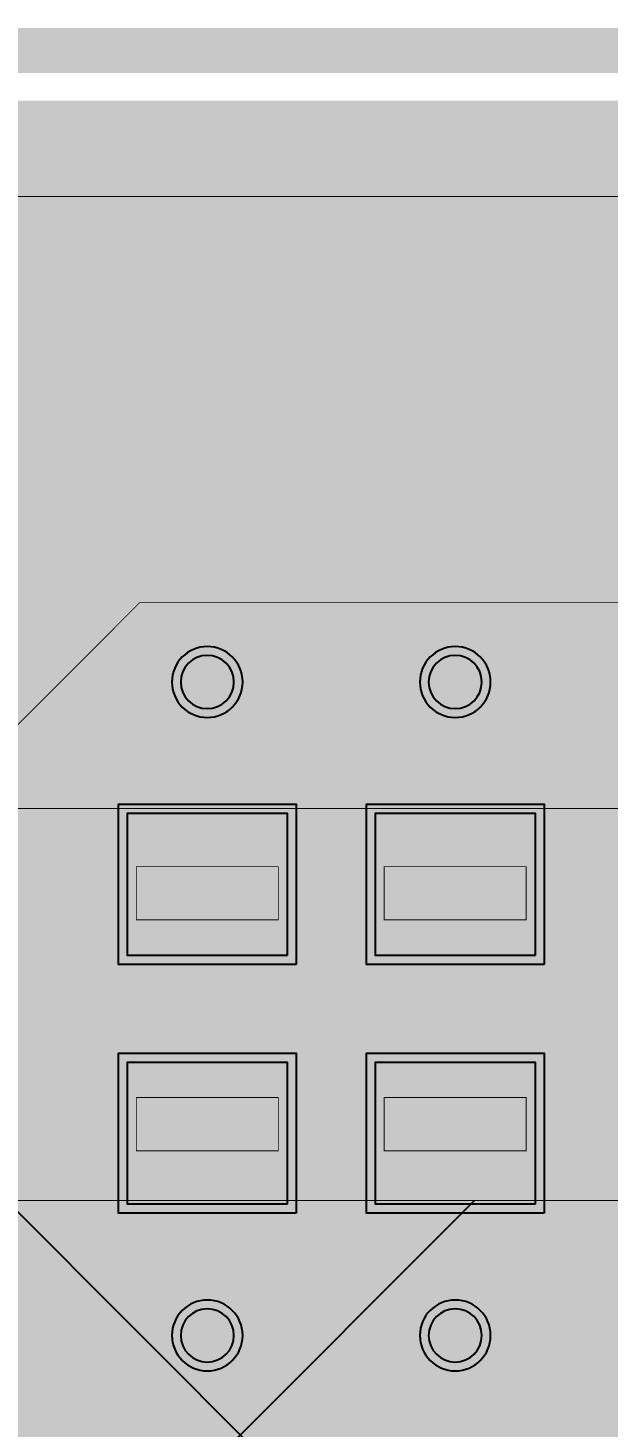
# Model space of a CAD drawing. Header units: millimetres. Extents: x -28.5 to 66.7, y -15.2 to 44.1.
# Drawn here: x 23.5 to 26.77, y 20.25 to 28.13 of the extents above; entities that cross this region are included whole.
import ezdxf

# ---------------------------------------------------------------- set-up
doc = ezdxf.new("R2010")
doc.units = ezdxf.units.MM
doc.header["$MEASUREMENT"] = 0
for name, color, linetype, true_color in [('Board-Outline-Layer', 7, 'Continuous', 0xff00ff), ('Bottom-Layer', 7, 'Continuous', 0x0000ff), ('Component-Marking-Layer', 7, 'Continuous', 0x66ffcc), ('Component-Shape-Layer', 7, 'Continuous', 0x00cccc), ('Hole-Layer', 7, 'Continuous', 0x222222), ('Inner1', 7, 'Continuous', 0x999966), ('Inner2', 7, 'Continuous', 0x008000), ('Multi-Layer', 7, 'Continuous', 0xc0c0c0), ('Pin-Soldering-Layer', 7, 'Continuous', 0xcc9999), ('Top-Layer', 7, 'Continuous', 0xff0000), ('Top-Paste-Mask-Layer', 7, 'Continuous', 0x808080), ('Top-Silkscreen-Layer', 7, 'Continuous', 0xffcc00), ('Top-Solder-Mask-Layer', 7, 'Continuous', 0x800080)]:
    doc.layers.add(name, color=color, linetype=linetype, true_color=true_color)

msp = doc.modelspace()

# ---------------------------------------------------------------- hatches: boundary and pattern name
at = {"layer": 'Bottom-Layer'}
for points in [[(4.9851, 4.9851), (4.4113, 5.4268), (3.7435, 5.7071), (3.0263, 5.8072), (2.3074, 5.7206), (1.6345, 5.4529), (1.0525, 5.022), (0.6001, 4.4566), (0.3073, 3.7942), (0.3073, 24.2059), (0.6117, 23.5245), (1.0849, 22.9474), (1.6934, 22.5153), (2.3942, 22.2588), (3.1379, 22.1961), (3.8718, 22.3315), (4.5441, 22.6555), (5.1072, 23.1451), (5.5215, 23.7659), (5.7576, 24.4738), (5.9961, 24.3165), (6.2801, 24.2846), (6.5476, 24.385), (6.7404, 24.596), (6.8164, 24.8714), (6.7591, 25.1514), (6.581, 25.3748), (6.3208, 25.4931), (6.0354, 25.4803), (5.7868, 25.3394), (5.6335, 25.9725), (5.3385, 26.5533), (4.9176, 27.0504), (4.3934, 27.4372), (3.7942, 27.6927), (34.2059, 27.6927), (33.5435, 27.4), (32.9781, 26.9476), (32.5472, 26.3655), (32.2795, 25.6927), (32.1928, 24.9737), (32.293, 24.2565), (32.5732, 23.5888), (33.015, 23.015), (33.5888, 22.5732), (34.2565, 22.293), (34.9737, 22.1928), (35.6927, 22.2795), (36.3656, 22.5472), (36.9476, 22.9781), (37.4, 23.5435), (37.6927, 24.2059), (37.6927, 3.7942), (37.4, 4.4566), (36.9476, 5.022), (36.3656, 5.4529), (35.6927, 5.7206), (34.9737, 5.8072), (34.2565, 5.7071), (33.5888, 5.4268), (33.015, 4.9851), (32.5732, 4.4113), (32.293, 3.7435), (32.1928, 3.0263), (32.2795, 2.3074), (32.5472, 1.6345), (32.9781, 1.0525), (33.5435, 0.6001), (34.2059, 0.3073), (3.7942, 0.3073), (4.4566, 0.6001), (5.022, 1.0525), (5.4529, 1.6345), (5.7206, 2.3074), (5.8072, 3.0263), (5.7071, 3.7435), (5.4268, 4.4113)], [(24.3942, 18.093), (24.1411, 18.1598), (23.8885, 18.0913), (23.7037, 17.9059), (23.6361, 17.653), (23.7037, 17.4002), (23.8885, 17.2148), (24.1411, 17.1463), (24.3942, 17.2131), (24.3942, 16.3727), (24.3787, 16.3572), (24.1041, 16.2645), (23.9253, 16.0364), (23.9007, 15.7475), (24.0385, 15.4925), (24.2935, 15.3547), (24.5823, 15.3793), (24.8105, 15.5581), (24.9032, 15.8328), (25.0273, 15.9568), (25.1077, 16.0771), (25.1359, 16.2191), (25.1359, 17.347), (25.3231, 17.195), (25.5594, 17.1467), (25.7912, 17.2131), (25.7912, 16.5287), (25.7114, 16.4489), (25.4795, 16.3833), (25.3042, 16.218), (25.225, 15.9904), (25.2599, 15.7519), (25.4011, 15.5566), (25.6165, 15.4485), (25.8575, 15.4522), (26.0695, 15.5668), (26.3248, 15.4429), (26.6067, 15.4757), (26.8268, 15.655), (26.9159, 15.9245), (27.8213, 16.8298), (27.9017, 16.9501), (27.9299, 17.092), (27.9299, 20.5128), (27.9017, 20.6547), (27.8213, 20.7751), (27.8115, 20.7849), (27.7258, 21.0492), (27.5136, 21.2287), (27.2387, 21.2692), (26.9837, 21.1587), (26.8254, 20.9303), (26.8113, 20.6527), (26.9457, 20.4095), (27.1882, 20.2738), (27.1882, 18.093), (26.9564, 18.1594), (26.7201, 18.1111), (26.5329, 17.959), (26.5329, 20.5128), (26.5047, 20.6547), (26.4243, 20.7751), (26.4145, 20.7849), (26.3288, 21.0492), (26.1166, 21.2287), (25.8417, 21.2692), (25.5867, 21.1587), (25.4284, 20.9303), (25.4143, 20.6527), (25.5487, 20.4095), (25.7912, 20.2738), (25.7912, 18.093), (25.5594, 18.1594), (25.3231, 18.1111), (25.1359, 17.959), (25.1359, 20.5128), (25.1077, 20.6547), (25.0273, 20.7751), (25.0175, 20.7849), (24.9318, 21.0492), (24.7196, 21.2287), (24.4447, 21.2692), (24.1897, 21.1587), (24.0314, 20.9303), (24.0173, 20.6527), (24.1517, 20.4095), (24.3942, 20.2738)]]:
    msp.add_hatch(color=256, dxfattribs=at).paths.add_polyline_path(points)
at = {"layer": 'Component-Marking-Layer'}
for points in [[(24.8511, 21.8059, 1), (24.9711, 21.8059, 1)], [(24.8511, 21.8059, 1), (24.9711, 21.8059, 1)], [(26.2481, 21.8059, 1), (26.3681, 21.8059, 1)], [(26.2481, 21.8059, 1), (26.3681, 21.8059, 1)]]:
    msp.add_hatch(color=256, dxfattribs=at).paths.add_polyline_path(points)
at = {"layer": 'Inner1'}
for points in [[(0.3073, 3.7942), (0.3073, 24.2059), (0.6117, 23.5245), (1.0849, 22.9474), (1.6934, 22.5153), (2.3942, 22.2588), (3.1379, 22.1961), (3.8718, 22.3315), (4.5441, 22.6555), (5.1072, 23.1451), (5.5215, 23.7659), (5.7576, 24.4738), (5.9961, 24.3165), (6.2801, 24.2846), (6.5476, 24.385), (6.7404, 24.596), (6.8164, 24.8714), (6.7591, 25.1514), (6.581, 25.3748), (6.3208, 25.4931), (6.0354, 25.4803), (5.7868, 25.3394), (5.6335, 25.9725), (5.3385, 26.5533), (4.9176, 27.0504), (4.3934, 27.4372), (3.7942, 27.6927), (34.2059, 27.6927), (33.5435, 27.4), (32.9781, 26.9476), (32.5472, 26.3655), (32.2795, 25.6927), (32.1928, 24.9737), (32.293, 24.2565), (32.5732, 23.5888), (33.015, 23.015), (33.5888, 22.5732), (34.2565, 22.293), (34.9737, 22.1928), (35.6927, 22.2795), (36.3656, 22.5472), (36.9476, 22.9781), (37.4, 23.5435), (37.6927, 24.2059), (37.6927, 3.7942), (37.4, 4.4566), (36.9476, 5.022), (36.3656, 5.4529), (35.6927, 5.7206), (34.9737, 5.8072), (34.2565, 5.7071), (33.5888, 5.4268), (33.015, 4.9851), (32.5732, 4.4113), (32.293, 3.7435), (32.1928, 3.0263), (32.2795, 2.3074), (32.5472, 1.6345), (32.9781, 1.0525), (33.5435, 0.6001), (34.2059, 0.3073), (3.7942, 0.3073), (4.4566, 0.6001), (5.022, 1.0525), (5.4529, 1.6345), (5.7206, 2.3074), (5.8072, 3.0263), (5.7071, 3.7435), (5.4268, 4.4113), (4.9851, 4.9851), (4.4113, 5.4268), (3.7435, 5.7071), (3.0263, 5.8072), (2.3074, 5.7206), (1.6345, 5.4529), (1.0525, 5.022), (0.6001, 4.4566)], [(24.0043, 20.7668), (24.1011, 20.469), (24.3545, 20.2849), (24.6676, 20.2849), (24.921, 20.469), (25.0178, 20.7668), (24.921, 21.0647), (24.6676, 21.2488), (24.3545, 21.2488), (24.1011, 21.0647)], [(25.4013, 20.7668), (25.4981, 20.469), (25.7515, 20.2849), (26.0646, 20.2849), (26.318, 20.469), (26.4148, 20.7668), (26.318, 21.0647), (26.0646, 21.2488), (25.7515, 21.2488), (25.4981, 21.0647)]]:
    msp.add_hatch(color=256, dxfattribs=at).paths.add_polyline_path(points)
at = {"layer": 'Inner2'}
for points in [[(7.4708, 1.9304), (11.9513, 1.9304), (12.014, 1.9206), (12.0774, 1.9173), (12.1408, 1.9206), (12.2035, 1.9304), (12.446, 1.9304), (12.4849, 1.9381), (12.5179, 1.9602), (13.4762, 2.9185), (15.0989, 2.9185), (16.1842, 1.8332), (16.2172, 1.8111), (16.256, 1.8034), (23.876, 1.8034), (23.9149, 1.8111), (23.9479, 1.8332), (24.9639, 2.8492), (24.9859, 2.8821), (24.9936, 2.921), (24.9936, 3.821), (29.3958, 8.2232), (29.8128, 8.2232), (30.6602, 7.3759), (30.6931, 7.3539), (30.732, 7.3461), (31.5778, 7.3461), (31.6167, 7.3539), (31.6496, 7.3759), (32.5699, 8.2962), (32.5919, 8.3291), (32.5997, 8.368), (32.5997, 17.4231), (32.6884, 17.576), (32.7193, 17.7501), (32.6884, 17.9242), (32.5997, 18.0771), (32.5997, 20.5174), (32.5919, 20.5563), (32.5699, 20.5893), (28.6033, 24.5558), (28.5524, 24.6154), (28.4929, 24.6663), (28.1953, 24.9639), (28.1623, 24.9859), (28.1234, 24.9936), (24.13, 24.9936), (24.0912, 24.9859), (24.0582, 24.9639), (23.199, 24.1046), (17.3857, 24.1046), (15.9766, 25.5137), (15.9766, 26.247), (16.8061, 27.0765), (28.406, 27.0765), (33.8075, 21.675), (33.8075, 17.5546), (33.7319, 17.4107), (33.7058, 17.2502), (33.7319, 17.0898), (33.8075, 16.9458), (33.8075, 15.5544), (33.7319, 15.4104), (33.7058, 15.25), (33.7319, 15.0895), (33.8075, 14.9455), (33.8075, 14.0545), (33.7319, 13.9106), (33.7058, 13.7501), (33.7319, 13.5896), (33.8075, 13.4457), (33.8075, 12.5544), (33.7319, 12.4104), (33.7058, 12.25), (33.7319, 12.0895), (33.8075, 11.9455), (33.8075, 11.0545), (33.7319, 10.9106), (33.7058, 10.7501), (33.7319, 10.5896), (33.8075, 10.4457), (33.8075, 9.5544), (33.7319, 9.4104), (33.7058, 9.25), (33.7319, 9.0895), (33.8075, 8.9455), (33.8075, 6.9001), (30.946, 4.0386), (28.5751, 4.0386), (28.5362, 4.0309), (28.5032, 4.0089), (24.8017, 0.3073), (7.9777, 0.3073), (7.115, 1.17), (7.115, 1.5746)], [(13.3397, 22.8023), (13.2825, 22.8023), (13.0225, 23.0622), (12.9896, 23.0843), (12.9507, 23.092), (10.3575, 23.092), (9.9492, 23.5003), (9.9492, 24.8561), (10.1437, 25.0506), (15.8315, 25.0506), (17.2202, 23.662), (17.2531, 23.64), (17.292, 23.6322), (28.6752, 23.6322), (31.5215, 20.786), (31.5215, 11.103), (27.3781, 6.9596), (22.2738, 6.9596), (22.2349, 6.9519), (22.202, 6.9299), (21.3165, 6.0444), (20.7816, 6.0444), (20.601, 6.225), (20.601, 7.2611), (20.8513, 7.5114), (25.6035, 7.5114), (25.6424, 7.5191), (25.6753, 7.5412), (26.1416, 8.0074), (26.3486, 7.9462), (26.5623, 7.9766), (26.7439, 8.0932), (26.8606, 8.2749), (26.891, 8.4886), (26.8297, 8.6956), (27.214, 9.0798), (27.4625, 9.0902), (27.6761, 9.2175), (27.8034, 9.4311), (27.8138, 9.6796), (30.4249, 12.2907), (30.4469, 12.3237), (30.4547, 12.3626), (30.4547, 15.7234), (30.4747, 15.872), (30.4547, 16.0205), (30.4547, 16.891), (30.4469, 16.9299), (30.4249, 16.9629), (29.9169, 17.4709), (29.8839, 17.4929), (29.8451, 17.5006), (26.1011, 17.5006), (26.1011, 17.653), (26.0259, 17.9337), (25.8205, 18.1392), (25.5398, 18.2144), (25.2591, 18.1392), (25.0537, 17.9337), (24.9784, 17.653), (24.9784, 17.5006), (24.0451, 17.5006), (23.3412, 18.2046), (23.3121, 18.2613), (23.272, 18.3107), (23.0196, 18.5631), (28.2594, 18.5631), (28.2992, 18.571), (28.333, 18.5936), (28.7276, 18.9882), (28.7502, 19.022), (28.7581, 19.0618), (28.7581, 20.8866), (28.7502, 20.9264), (28.7276, 20.9602), (28.0883, 21.5995), (28.0545, 21.6221), (28.0146, 21.63), (21.4245, 21.63), (21.3846, 21.6221), (21.3508, 21.5995), (20.7544, 21.0031), (20.7318, 20.9693), (20.7239, 20.9294), (20.7239, 20.6864), (19.7277, 20.6864), (19.6371, 20.7369), (19.5349, 20.7544), (15.5149, 20.7544), (13.557, 22.7122), (13.4573, 22.7789)]]:
    msp.add_hatch(color=256, dxfattribs=at).paths.add_polyline_path(points)
h = msp.add_hatch(dxfattribs=at)
h.set_pattern_fill('ANSI37', color=256, style=0)
h.set_pattern_definition([(45, (0, 0), (-2.24506, 2.24506), []), (135, (0, 0), (-2.24506, -2.24506), [])])
h.paths.add_polyline_path([(21.4245, 21.5259), (20.828, 20.9294), (20.828, 20.3395), (22.5003, 18.6672), (28.2594, 18.6672), (28.6539, 19.0618), (28.6539, 20.8866), (28.0146, 21.5259)])
at = {"layer": 'Pin-Soldering-Layer'}
for points in [[(24.911, 23.406), (24.111, 23.406), (24.111, 23.106), (24.911, 23.106)], [(24.911, 23.406), (24.111, 23.406), (24.111, 23.106), (24.911, 23.106)], [(26.3081, 23.406), (25.5081, 23.406), (25.5081, 23.106), (26.3081, 23.106)], [(26.3081, 23.406), (25.5081, 23.406), (25.5081, 23.106), (26.3081, 23.106)], [(24.911, 21.806), (24.111, 21.806), (24.111, 22.106), (24.911, 22.106)], [(24.911, 21.806), (24.111, 21.806), (24.111, 22.106), (24.911, 22.106)], [(26.3081, 21.806), (25.5081, 21.806), (25.5081, 22.106), (26.3081, 22.106)], [(26.3081, 21.806), (25.5081, 21.806), (25.5081, 22.106), (26.3081, 22.106)]]:
    msp.add_hatch(color=256, dxfattribs=at).paths.add_polyline_path(points)
at = {"layer": 'Top-Layer'}
for points in [[(0.3073, 3.7942), (0.3073, 24.2059), (0.6117, 23.5245), (1.0849, 22.9474), (1.6934, 22.5153), (2.3942, 22.2588), (3.1379, 22.1961), (3.8718, 22.3315), (4.5441, 22.6555), (5.1072, 23.1451), (5.5215, 23.7659), (5.7576, 24.4738), (5.9753, 24.3245), (6.2356, 24.2807), (6.4902, 24.3506), (6.6916, 24.5212), (6.8478, 24.5212), (6.8478, 24.46), (6.9378, 24.2427), (7.1551, 24.1527), (7.9551, 24.1527), (8.1472, 24.2201), (8.255, 24.3928), (8.3047, 24.2816), (8.3937, 24.1984), (8.3937, 23.9526), (8.2867, 23.8408), (8.2477, 23.691), (8.2477, 22.791), (8.3377, 22.5737), (8.555, 22.4837), (9.355, 22.4837), (9.5286, 22.5374), (9.6415, 22.6797), (10.1237, 22.6797), (10.1543, 22.6805), (10.1849, 22.6831), (12.9405, 22.6831), (13.1136, 22.4783), (13.367, 22.3905), (13.6296, 22.4443), (13.8281, 22.6246), (13.9019, 22.5941), (13.9811, 22.5838), (14.5261, 22.5838), (14.7434, 22.6738), (14.8335, 22.8911), (14.8335, 23.1024), (14.9349, 23.1469), (15.0223, 23.2149), (15.3809, 23.5735), (15.3956, 23.5724), (15.4102, 23.5721), (15.8795, 23.5721), (15.9394, 23.5531), (16.0019, 23.5467), (16.26, 23.5467), (16.4166, 23.4049), (16.5124, 23.3459), (16.6229, 23.3254), (17.6665, 23.3254), (17.7841, 23.3488), (17.8838, 23.4154), (18.0625, 23.5941), (18.1291, 23.6938), (18.1525, 23.8114), (18.1525, 26.1652), (18.1291, 26.2828), (18.0625, 26.3825), (17.7527, 26.6923), (17.653, 26.7589), (17.5354, 26.7823), (16.7056, 26.7823), (16.588, 26.7589), (16.4883, 26.6923), (16.1787, 26.3827), (16.1121, 26.283), (16.0887, 26.1654), (16.0887, 24.7092), (15.8711, 24.4915), (15.4102, 24.4915), (15.3649, 24.4882), (15.3205, 24.4782), (15.2064, 24.4782), (15.0353, 24.4441), (14.8902, 24.3472), (14.854, 24.311), (14.854, 24.6411), (15.399, 25.1861), (15.4656, 25.2858), (15.489, 25.4034), (15.489, 27.1814), (15.4656, 27.299), (15.399, 27.3987), (15.272, 27.5257), (15.1722, 27.5924), (15.0546, 27.6157), (13.6894, 27.6157), (13.5718, 27.5924), (13.4721, 27.5257), (13.4195, 27.4732), (13.367, 27.5257), (13.2672, 27.5924), (13.1496, 27.6157), (11.8796, 27.6157), (11.762, 27.5924), (11.6623, 27.5257), (11.5353, 27.3987), (11.4687, 27.299), (11.4453, 27.1814), (11.4453, 25.0227), (11.3713, 24.9487), (10.1016, 24.9487), (9.984, 24.9253), (9.8843, 24.8587), (9.6623, 24.6367), (9.6623, 25.3241), (9.5722, 25.5414), (9.3549, 25.6314), (8.5549, 25.6314), (8.3628, 25.564), (8.255, 25.3913), (8.1472, 25.564), (7.9551, 25.6314), (7.1551, 25.6314), (6.9378, 25.5414), (6.8478, 25.3241), (6.8478, 25.2629), (6.6916, 25.2629), (6.6374, 25.3249), (6.5754, 25.3791), (6.5754, 26.0563), (6.6373, 26.1103), (6.6914, 26.1722), (6.8477, 26.1722), (6.8477, 26.0931), (6.9377, 25.8757), (7.155, 25.7857), (7.955, 25.7857), (8.1723, 25.8757), (8.2623, 26.0931), (8.2623, 26.9931), (8.1723, 27.2104), (7.955, 27.3004), (7.155, 27.3004), (6.9377, 27.2104), (6.8477, 26.9931), (6.8477, 26.9139), (6.6918, 26.9139), (6.4156, 27.1179), (6.073, 27.1411), (5.7719, 26.9763), (5.6068, 26.6751), (5.6299, 26.3326), (5.8338, 26.0563), (5.8338, 25.3791), (5.8098, 25.3598), (5.7868, 25.3394), (5.6335, 25.9725), (5.3385, 26.5533), (4.9176, 27.0504), (4.3934, 27.4372), (3.7942, 27.6927), (34.2059, 27.6927), (33.5435, 27.4), (32.9781, 26.9476), (32.5472, 26.3655), (32.2795, 25.6927), (32.1928, 24.9737), (32.293, 24.2565), (32.5732, 23.5888), (33.015, 23.015), (33.5888, 22.5732), (34.2565, 22.293), (34.9737, 22.1928), (35.6927, 22.2795), (36.3656, 22.5472), (36.9476, 22.9781), (37.4, 23.5435), (37.6927, 24.2059), (37.6927, 3.7942), (37.4, 4.4566), (36.9476, 5.022), (36.3656, 5.4529), (35.6927, 5.7206), (34.9737, 5.8072), (34.2565, 5.7071), (33.5888, 5.4268), (33.015, 4.9851), (32.5732, 4.4113), (32.293, 3.7435), (32.1928, 3.0263), (32.2795, 2.3074), (32.5472, 1.6345), (32.9781, 1.0525), (33.5435, 0.6001), (34.2059, 0.3073), (3.7942, 0.3073), (4.4566, 0.6001), (5.022, 1.0525), (5.4529, 1.6345), (5.7206, 2.3074), (5.8072, 3.0263), (5.7071, 3.7435), (5.4268, 4.4113), (4.9851, 4.9851), (4.4113, 5.4268), (3.7435, 5.7071), (3.0263, 5.8072), (2.3074, 5.7206), (1.6345, 5.4529), (1.0525, 5.022), (0.6001, 4.4566)], [(24.961, 22.9061), (24.061, 22.9061), (24.061, 23.7061), (24.961, 23.7061)], [(26.3581, 22.9061), (25.4581, 22.9061), (25.4581, 23.7061), (26.3581, 23.7061)], [(24.511, 20.2601), (24.7663, 20.3291), (24.9521, 20.5173), (25.0177, 20.7735), (24.9454, 21.0278), (24.9454, 21.1987), (24.961, 21.1987), (25.1005, 21.2321), (25.2096, 21.3252), (25.3186, 21.2321), (25.4581, 21.1987), (25.4737, 21.1987), (25.4737, 21.0278), (25.4014, 20.7735), (25.467, 20.5173), (25.6528, 20.3291), (25.9081, 20.2601), (26.1633, 20.3291), (26.3491, 20.5173), (26.4147, 20.7735), (26.3424, 21.0278), (26.3424, 21.1987), (26.3581, 21.1987), (26.4975, 21.2321), (26.6066, 21.3252), (26.7156, 21.2321), (26.8551, 21.1987), (26.8707, 21.1987), (26.8707, 21.0278), (26.7984, 20.7735), (26.864, 20.5173), (27.0498, 20.3291), (27.3051, 20.2601), (27.5603, 20.3291), (27.7461, 20.5173), (27.8117, 20.7735), (27.7394, 21.0278), (27.7394, 21.1987), (27.7551, 21.1987), (27.9724, 21.2887), (28.0624, 21.506), (28.0624, 22.306), (27.9724, 22.5233), (27.7551, 22.6134), (26.8551, 22.6134), (26.7156, 22.5799), (26.6066, 22.4869), (26.4975, 22.5799), (26.3581, 22.6134), (25.4581, 22.6134), (25.3186, 22.5799), (25.2096, 22.4869), (25.1005, 22.5799), (24.961, 22.6134), (24.061, 22.6134), (23.8437, 22.5233), (23.7537, 22.306), (23.7537, 21.506), (23.8437, 21.2887), (24.061, 21.1987), (24.0767, 21.1987), (24.0767, 21.0278), (24.0044, 20.7735), (24.07, 20.5173), (24.2558, 20.3291)], [(24.961, 21.506), (24.061, 21.506), (24.061, 22.306), (24.961, 22.306)], [(26.3581, 21.506), (25.4581, 21.506), (25.4581, 22.306), (26.3581, 22.306)]]:
    msp.add_hatch(color=256, dxfattribs=at).paths.add_polyline_path(points)
at = {"layer": 'Top-Paste-Mask-Layer'}
for points in [[(24.961, 22.9061), (24.061, 22.9061), (24.061, 23.7061), (24.961, 23.7061)], [(26.3581, 22.9061), (25.4581, 22.9061), (25.4581, 23.7061), (26.3581, 23.7061)], [(24.961, 21.506), (24.061, 21.506), (24.061, 22.306), (24.961, 22.306)], [(26.3581, 21.506), (25.4581, 21.506), (25.4581, 22.306), (26.3581, 22.306)]]:
    msp.add_hatch(color=256, dxfattribs=at).paths.add_polyline_path(points)
at = {"layer": 'Top-Solder-Mask-Layer'}
for points in [[(25.0118, 22.8553), (24.0102, 22.8553), (24.0102, 23.7569), (25.0118, 23.7569)], [(26.4089, 22.8553), (25.4073, 22.8553), (25.4073, 23.7569), (26.4089, 23.7569)], [(25.0118, 21.4552), (24.0102, 21.4552), (24.0102, 22.3568), (25.0118, 22.3568)], [(26.4089, 21.4552), (25.4073, 21.4552), (25.4073, 22.3568), (26.4089, 22.3568)]]:
    msp.add_hatch(color=256, dxfattribs=at).paths.add_polyline_path(points)

# ---------------------------------------------------------------- linework, layer by layer
at = {"layer": 'Board-Outline-Layer', "const_width": 0.254}
msp.add_lwpolyline([(0, 3), (0, 25.0001, -0.414), (3, 28.0001), (35.0001, 28.0001, -0.414), (38.0001, 25.0001), (38.0001, 3, -0.414), (35.0001, 0), (3, 0, -0.414)], format="xyb", close=True, dxfattribs=at)
at = {"layer": 'Bottom-Layer'}
for points, const_width in [([(3.7942, 27.6927), (34.2059, 27.6927), (33.5435, 27.4), (32.9781, 26.9476), (32.5472, 26.3655), (32.2795, 25.6927), (32.1928, 24.9737), (32.293, 24.2565), (32.5732, 23.5888), (33.015, 23.015), (33.5888, 22.5732), (34.2565, 22.293), (34.9737, 22.1928), (35.6927, 22.2795), (36.3656, 22.5472), (36.9476, 22.9781), (37.4, 23.5435), (37.6927, 24.2059), (37.6927, 3.7942)], 0.0508), ([(25.1359, 17.959), (25.1359, 20.5128), (25.1077, 20.6547), (25.0273, 20.7751), (25.0175, 20.7849), (24.9318, 21.0492), (24.7196, 21.2287), (24.4447, 21.2692), (24.1897, 21.1587), (24.0314, 20.9303), (24.0173, 20.6527), (24.1517, 20.4095), (24.3942, 20.2738), (24.3942, 18.093)], 0.0508), ([(26.5329, 17.959), (26.5329, 20.5128), (26.5047, 20.6547), (26.4243, 20.7751), (26.4145, 20.7849), (26.3288, 21.0492), (26.1166, 21.2287), (25.8417, 21.2692), (25.5867, 21.1587), (25.4284, 20.9303), (25.4143, 20.6527), (25.5487, 20.4095), (25.7912, 20.2738), (25.7912, 18.093)], 0.0508), ([(24.511, 20.7668), (24.765, 20.5128)], 0.127), ([(26.1621, 20.5128), (25.9081, 20.7668)], 0.127), ([(24.765, 20.5128), (24.765, 16.2191)], 0.127), ([(26.1621, 16.3751), (26.1621, 20.5128)], 0.127)]:
    msp.add_lwpolyline(points, dxfattribs=dict(at, const_width=const_width))
at = {"layer": 'Component-Marking-Layer', "const_width": 0.129}
for points in [[(24.8511, 21.8059, 1), (24.9711, 21.8059), (24.9711, 21.8059, 1), (24.8511, 21.8059)], [(24.8511, 21.8059, 1), (24.9711, 21.8059), (24.9711, 21.8059, 1), (24.8511, 21.8059)], [(26.2481, 21.8059, 1), (26.3681, 21.8059), (26.3681, 21.8059, 1), (26.2481, 21.8059)], [(26.2481, 21.8059, 1), (26.3681, 21.8059), (26.3681, 21.8059, 1), (26.2481, 21.8059)]]:
    msp.add_lwpolyline(points, format="xyb", dxfattribs=at)
at = {"layer": 'Component-Shape-Layer', "const_width": 0.0508}
for points in [[(24.911, 21.806), (24.111, 21.806), (24.111, 23.406), (24.911, 23.406)], [(24.911, 21.806), (24.111, 21.806), (24.111, 23.406), (24.911, 23.406)], [(26.3081, 21.806), (25.5081, 21.806), (25.5081, 23.406), (26.3081, 23.406)], [(26.3081, 21.806), (25.5081, 21.806), (25.5081, 23.406), (26.3081, 23.406)]]:
    msp.add_lwpolyline(points, close=True, dxfattribs=at)
at = {"layer": 'Hole-Layer'}
for points in [[(24.3612, 24.4454, 1), (24.6609, 24.4454, 1)], [(25.7582, 24.4454, 1), (26.0579, 24.4454, 1)], [(24.3612, 20.7668, 1), (24.6609, 20.7668, 1)], [(25.7582, 20.7668, 1), (26.0579, 20.7668, 1)]]:
    msp.add_lwpolyline(points, format="xyb", close=True, dxfattribs=at)
at = {"layer": 'Inner1', "const_width": 0.0508}
msp.add_lwpolyline([(3.7942, 27.6927), (34.2059, 27.6927), (33.5435, 27.4), (32.9781, 26.9476), (32.5472, 26.3655), (32.2795, 25.6927), (32.1928, 24.9737), (32.293, 24.2565), (32.5732, 23.5888), (33.015, 23.015), (33.5888, 22.5732), (34.2565, 22.293), (34.9737, 22.1928), (35.6927, 22.2795), (36.3656, 22.5472), (36.9476, 22.9781), (37.4, 23.5435), (37.6927, 24.2059), (37.6927, 3.7942)], dxfattribs=at)
for points in [[(24.0043, 20.7668), (24.1011, 20.469), (24.3545, 20.2849), (24.6676, 20.2849), (24.921, 20.469), (25.0178, 20.7668), (24.921, 21.0647), (24.6676, 21.2488), (24.3545, 21.2488), (24.1011, 21.0647)], [(25.4013, 20.7668), (25.4981, 20.469), (25.7515, 20.2849), (26.0646, 20.2849), (26.318, 20.469), (26.4148, 20.7668), (26.318, 21.0647), (26.0646, 21.2488), (25.7515, 21.2488), (25.4981, 21.0647)]]:
    msp.add_lwpolyline(points, close=True, dxfattribs=at)
at = {"layer": 'Inner2'}
for points, const_width in [([(33.9091, 6.858), (33.9091, 21.717), (28.4481, 27.1781), (16.764, 27.1781), (15.875, 26.2891), (15.875, 25.4716), (17.3436, 24.003), (23.241, 24.003), (24.13, 24.892), (28.1234, 24.892), (32.4981, 20.5174), (32.4981, 8.368)], 0.00508), ([(32.5997, 18.0771), (32.5997, 20.5174), (32.5919, 20.5563), (32.5699, 20.5893), (28.6033, 24.5558), (28.5524, 24.6154), (28.4929, 24.6663), (28.1953, 24.9639), (28.1623, 24.9859), (28.1234, 24.9936), (24.13, 24.9936), (24.0912, 24.9859), (24.0582, 24.9639), (23.199, 24.1046), (17.3857, 24.1046), (15.9766, 25.5137), (15.9766, 26.247), (16.8061, 27.0765), (28.406, 27.0765), (33.8075, 21.675), (33.8075, 17.5546)], 0.0508), ([(17.292, 23.6322), (28.6752, 23.6322), (31.5215, 20.786), (31.5215, 11.103)], 0.0508), ([(28.7581, 19.0618), (28.7581, 20.8866), (28.7502, 20.9264), (28.7276, 20.9602), (28.0883, 21.5995), (28.0545, 21.6221), (28.0146, 21.63), (21.4245, 21.63)], 0.0508)]:
    msp.add_lwpolyline(points, dxfattribs=dict(at, const_width=const_width))
at = {"layer": 'Inner2', "const_width": 0.00508}
for points in [[(10.1016, 25.1522), (9.8476, 24.8982), (9.8476, 23.4582), (10.3154, 22.9904), (12.9507, 22.9904), (15.3563, 20.5848), (20.8173, 20.5848), (24.003, 17.399), (29.8451, 17.399), (30.3531, 16.891), (30.3531, 12.3626), (25.6035, 7.613), (20.8092, 7.613), (20.4994, 7.3032), (20.4994, 6.1829), (20.7395, 5.9428), (21.3586, 5.9428), (22.2738, 6.858), (27.4202, 6.858), (31.6231, 11.0609), (31.6231, 20.828), (28.7173, 23.7338), (17.292, 23.7338), (15.8736, 25.1522)], [(21.4245, 21.5259), (20.828, 20.9294), (20.828, 20.3395), (22.5003, 18.6672), (28.2594, 18.6672), (28.6539, 19.0618), (28.6539, 20.8866), (28.0146, 21.5259)]]:
    msp.add_lwpolyline(points, close=True, dxfattribs=at)
at = {"layer": 'Multi-Layer'}
for points in [[(24.3116, 24.4454, 1), (24.7104, 24.4454), (24.7104, 24.4454, 1), (24.3116, 24.4454)], [(25.7086, 24.4454, 1), (26.1074, 24.4454), (26.1074, 24.4454, 1), (25.7086, 24.4454)], [(24.3117, 20.7668, 1), (24.7104, 20.7668), (24.7104, 20.7668, 1), (24.3117, 20.7668)], [(25.7087, 20.7668, 1), (26.1074, 20.7668), (26.1074, 20.7668, 1), (25.7087, 20.7668)]]:
    msp.add_lwpolyline(points, format="xyb", dxfattribs=at)
at = {"layer": 'Pin-Soldering-Layer', "const_width": 0.00508}
for points in [[(24.911, 23.406), (24.111, 23.406), (24.111, 23.106), (24.911, 23.106)], [(24.911, 23.406), (24.111, 23.406), (24.111, 23.106), (24.911, 23.106)], [(26.3081, 23.406), (25.5081, 23.406), (25.5081, 23.106), (26.3081, 23.106)], [(26.3081, 23.406), (25.5081, 23.406), (25.5081, 23.106), (26.3081, 23.106)], [(24.911, 21.806), (24.111, 21.806), (24.111, 22.106), (24.911, 22.106)], [(24.911, 21.806), (24.111, 21.806), (24.111, 22.106), (24.911, 22.106)], [(26.3081, 21.806), (25.5081, 21.806), (25.5081, 22.106), (26.3081, 22.106)], [(26.3081, 21.806), (25.5081, 21.806), (25.5081, 22.106), (26.3081, 22.106)]]:
    msp.add_lwpolyline(points, close=True, dxfattribs=at)
at = {"layer": 'Top-Layer'}
for points, const_width in [([(3.7942, 27.6927), (34.2059, 27.6927), (33.5435, 27.4), (32.9781, 26.9476), (32.5472, 26.3655), (32.2795, 25.6927), (32.1928, 24.9737), (32.293, 24.2565), (32.5732, 23.5888), (33.015, 23.015), (33.5888, 22.5732), (34.2565, 22.293), (34.9737, 22.1928), (35.6927, 22.2795), (36.3656, 22.5472), (36.9476, 22.9781), (37.4, 23.5435), (37.6927, 24.2059), (37.6927, 3.7942)], 0.0508), ([(24.511, 23.3062), (24.511, 24.4454)], 0.254), ([(25.908, 23.3062), (25.908, 24.4454)], 0.254), ([(26.8551, 22.6134), (26.7156, 22.5799), (26.6066, 22.4869), (26.4975, 22.5799), (26.3581, 22.6134), (25.4581, 22.6134), (25.3186, 22.5799), (25.2096, 22.4869), (25.1005, 22.5799), (24.961, 22.6134), (24.061, 22.6134), (23.8437, 22.5233), (23.7537, 22.306), (23.7537, 21.506), (23.8437, 21.2887), (24.061, 21.1987), (24.0767, 21.1987), (24.0767, 21.0278), (24.0044, 20.7735), (24.07, 20.5173), (24.2558, 20.3291), (24.511, 20.2601), (24.7663, 20.3291), (24.9521, 20.5173), (25.0177, 20.7735), (24.9454, 21.0278), (24.9454, 21.1987), (24.961, 21.1987), (25.1005, 21.2321), (25.2096, 21.3252), (25.3186, 21.2321), (25.4581, 21.1987), (25.4737, 21.1987), (25.4737, 21.0278), (25.4014, 20.7735), (25.467, 20.5173), (25.6528, 20.3291), (25.9081, 20.2601), (26.1633, 20.3291), (26.3491, 20.5173), (26.4147, 20.7735), (26.3424, 21.0278), (26.3424, 21.1987), (26.3581, 21.1987), (26.4975, 21.2321), (26.6066, 21.3252), (26.7156, 21.2321), (26.8551, 21.1987)], 0.0508), ([(24.511, 21.906), (24.511, 20.7668)], 0.254), ([(25.9081, 21.906), (25.9081, 20.7668)], 0.254)]:
    msp.add_lwpolyline(points, dxfattribs=dict(at, const_width=const_width))
for points in [[(24.961, 22.9061), (24.061, 22.9061), (24.061, 23.7061), (24.961, 23.7061)], [(26.3581, 22.9061), (25.4581, 22.9061), (25.4581, 23.7061), (26.3581, 23.7061)], [(24.961, 21.506), (24.061, 21.506), (24.061, 22.306), (24.961, 22.306)], [(26.3581, 21.506), (25.4581, 21.506), (25.4581, 22.306), (26.3581, 22.306)]]:
    msp.add_lwpolyline(points, close=True, dxfattribs=at)
at = {"layer": 'Top-Paste-Mask-Layer'}
for points in [[(24.961, 22.9061), (24.061, 22.9061), (24.061, 23.7061), (24.961, 23.7061)], [(26.3581, 22.9061), (25.4581, 22.9061), (25.4581, 23.7061), (26.3581, 23.7061)], [(24.961, 21.506), (24.061, 21.506), (24.061, 22.306), (24.961, 22.306)], [(26.3581, 21.506), (25.4581, 21.506), (25.4581, 22.306), (26.3581, 22.306)]]:
    msp.add_lwpolyline(points, close=True, dxfattribs=at)
at = {"layer": 'Top-Silkscreen-Layer', "const_width": 0.254}
for points in [[(23.8014, 23.6862, -0.414), (24.1113, 23.9961)], [(23.8014, 23.6862, -0.414), (24.1113, 23.9961)], [(24.9113, 23.9961, -0.414), (25.2211, 23.6862)], [(24.9113, 23.9961, -0.414), (25.2211, 23.6862)], [(25.1984, 23.6862, -0.414), (25.5083, 23.9961)], [(25.1984, 23.6862, -0.414), (25.5083, 23.9961)], [(26.3083, 23.9961, -0.414), (26.6181, 23.6862)], [(26.3083, 23.9961, -0.414), (26.6181, 23.6862)], [(26.5954, 23.6862, -0.414), (26.9053, 23.9961)], [(26.5954, 23.6862, -0.414), (26.9053, 23.9961)], [(24.1108, 21.2161, -0.414), (23.8009, 21.5259)], [(24.1108, 21.2161, -0.414), (23.8009, 21.5259)], [(25.2206, 21.5259, -0.414), (24.9108, 21.2161)], [(25.2206, 21.5259, -0.414), (24.9108, 21.2161)], [(25.5078, 21.2161, -0.414), (25.1979, 21.5259)], [(25.5078, 21.2161, -0.414), (25.1979, 21.5259)], [(26.6176, 21.5259, -0.414), (26.3078, 21.2161)], [(26.6176, 21.5259, -0.414), (26.3078, 21.2161)], [(26.9048, 21.2161, -0.414), (26.5949, 21.5259)], [(26.9048, 21.2161, -0.414), (26.5949, 21.5259)]]:
    msp.add_lwpolyline(points, format="xyb", dxfattribs=at)
for points in [[(24.1113, 23.9961), (24.9113, 23.9961)], [(24.1113, 23.9961), (24.9113, 23.9961)], [(25.5083, 23.9961), (26.3083, 23.9961)], [(25.5083, 23.9961), (26.3083, 23.9961)], [(23.8014, 22.8863), (23.8014, 23.6863)], [(23.8014, 22.8863), (23.8014, 23.6863)], [(25.1984, 22.8863), (25.1984, 23.6863)], [(25.1984, 22.8863), (25.1984, 23.6863)], [(25.2211, 22.8863), (25.2211, 23.6863)], [(25.2211, 22.8863), (25.2211, 23.6863)], [(26.5954, 22.8863), (26.5954, 23.6863)], [(26.5954, 22.8863), (26.5954, 23.6863)], [(26.6181, 22.8863), (26.6181, 23.6863)], [(26.6181, 22.8863), (26.6181, 23.6863)], [(23.8009, 22.3259), (23.8009, 21.5259)], [(23.8009, 22.3259), (23.8009, 21.5259)], [(25.1979, 22.3259), (25.1979, 21.5259)], [(25.1979, 22.3259), (25.1979, 21.5259)], [(25.2206, 22.3259), (25.2206, 21.5259)], [(25.2206, 22.3259), (25.2206, 21.5259)], [(26.5949, 22.3259), (26.5949, 21.5259)], [(26.5949, 22.3259), (26.5949, 21.5259)], [(26.6176, 22.3259), (26.6176, 21.5259)], [(26.6176, 22.3259), (26.6176, 21.5259)], [(24.9108, 21.2161), (24.1107, 21.2161)], [(24.9108, 21.2161), (24.1107, 21.2161)], [(26.3078, 21.2161), (25.5077, 21.2161)], [(26.3078, 21.2161), (25.5077, 21.2161)]]:
    msp.add_lwpolyline(points, dxfattribs=at)
at = {"layer": 'Top-Solder-Mask-Layer'}
for points in [[(25.0118, 22.8553), (24.0102, 22.8553), (24.0102, 23.7569), (25.0118, 23.7569)], [(26.4089, 22.8553), (25.4073, 22.8553), (25.4073, 23.7569), (26.4089, 23.7569)], [(25.0118, 21.4552), (24.0102, 21.4552), (24.0102, 22.3568), (25.0118, 22.3568)], [(26.4089, 21.4552), (25.4073, 21.4552), (25.4073, 22.3568), (26.4089, 22.3568)]]:
    msp.add_lwpolyline(points, close=True, dxfattribs=at)

doc.saveas('drawing.dxf')
